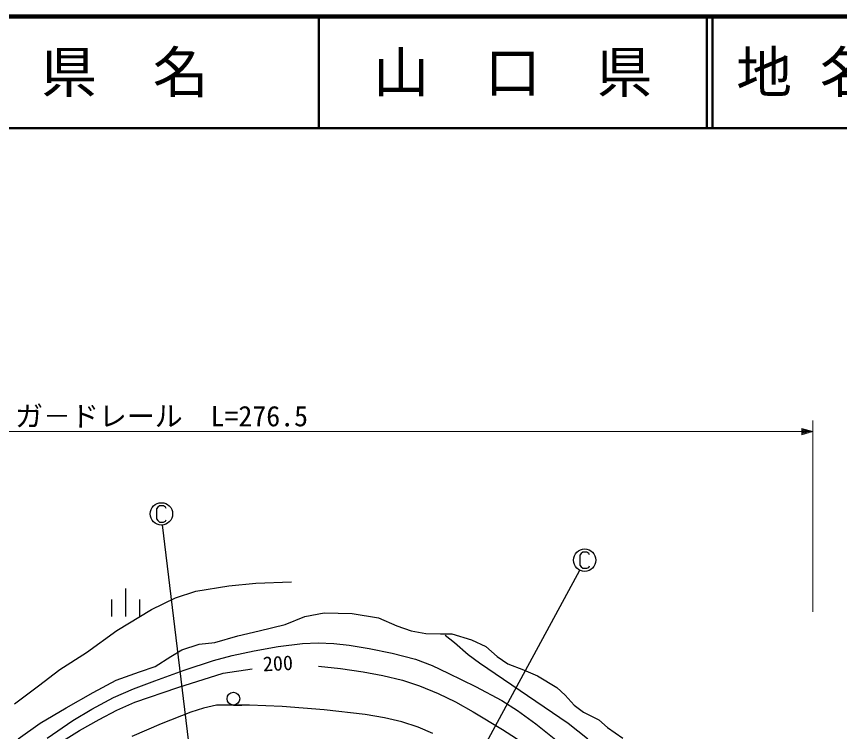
# Model space of a CAD drawing. Units: millimetres, scale not verified. Extents: x 40000 to 680000, y 20000 to 380000.
# Drawn here: x 305921 to 379636, y 315910 to 380000 of the extents above; entities that cross this region are included whole.
import ezdxf
from ezdxf.enums import TextEntityAlignment as Align

# ---------------------------------------------------------------- set-up
doc = ezdxf.new("R2010")
doc.units = ezdxf.units.MM
doc.header["$LTSCALE"] = 1000
for name, color, linetype, lineweight in [('S-BGD', 7, 'Continuous', 25), ('S-BGD-EXST', 7, 'Continuous', 25), ('S-STR-HTXT', 7, 'Continuous', 13), ('S-TTL', 2, 'Continuous', 140), ('S-TTL-LINE', 7, 'Continuous', 50)]:
    doc.layers.add(name, color=color, linetype=linetype, lineweight=lineweight)
doc.layers.add('S-TTL-TXT', color=7, linetype='Continuous')
doc.styles.add('ＭＳ ゴシック', font='')
doc.styles.get('ＭＳ ゴシック').set_extended_font_data('MS Gothic')

msp = doc.modelspace()

# ---------------------------------------------------------------- linework, layer by layer
at = {"layer": 'S-BGD'}
for p, q in [((321982, 328504), (324941, 328959)), ((324941, 328959), (327348, 329212)), ((327348, 329212), (330558, 329313)), ((315690, 328744), (315690, 326227)), ((320177, 327898), (321982, 328504)), ((314441, 327737), (314441, 326227)), ((316939, 327737), (316939, 326227)), ((318020, 326837), (320177, 327898)), ((314911, 324967), (318020, 326837)), ((330001, 325516), (331755, 326215)), ((331755, 326215), (333489, 326543)), ((333489, 326543), (335978, 326502)), ((335978, 326502), (338360, 326112)), ((338360, 326112), (339991, 325392)), ((327655, 324923), (330001, 325516)), ((339991, 325392), (341277, 324940)), ((312203, 322997), (314911, 324967)), ((323698, 323896), (325758, 324492)), ((325758, 324492), (327655, 324923)), ((341277, 324940), (342582, 324694)), ((342582, 324694), (343888, 324673)), ((343888, 324673), (344928, 324673)), ((344928, 324673), (346682, 324139)), ((320740, 323238), (322270, 323731)), ((322270, 323731), (323698, 323896)), ((346682, 324139), (347967, 323543)), ((309795, 321481), (312203, 322997)), ((319740, 322642), (320740, 323238)), ((347967, 323543), (348987, 322638)), ((318333, 321738), (319740, 322642)), ((348987, 322638), (349926, 321981)), ((307890, 320016), (309795, 321481)), ((316946, 321265), (318333, 321738)), ((349926, 321981), (351333, 321426)), ((351333, 321426), (352593, 320895)), ((314865, 320505), (316946, 321265)), ((352593, 320895), (354327, 319867)), ((305733, 318399), (307890, 320016)), ((312792, 319415), (314865, 320505)), ((310364, 318038), (312792, 319415)), ((354327, 319867), (355061, 319168)), ((355061, 319168), (355877, 318285)), ((308039, 316661), (310364, 318038)), ((325348, 318279), (326097, 318279)), ((355877, 318285), (356714, 317647)), ((356714, 317647), (358080, 316969)), ((306081, 315264), (308039, 316661)), ((358080, 316969), (358856, 316271)), ((358856, 316271), (360222, 315325))]:
    msp.add_line(p, q, dxfattribs=at)
for points in [[(380168, 286359), (379388, 287352), (378608, 288523), (373618, 296589), (372096, 298461), (370726, 300324), (369585, 302020), (368259, 303787), (366801, 305511), (365101, 307350), (361882, 310659), (358578, 313901), (357060, 315259), (355343, 316643), (347382, 322037), (346369, 322795), (345159, 323848), (344316, 324528)], [(308670, 315323), (310974, 316897), (312678, 317927), (314619, 318968), (316416, 319743), (318328, 320453), (320955, 321424), (323560, 322275), (325246, 322733), (327200, 323151), (329366, 323525), (331549, 323791), (332934, 323848), (334334, 323800), (335729, 323652), (337501, 323347), (339578, 322934), (341652, 322405), (343137, 321817), (344588, 321133), (347019, 319958), (349382, 318686), (350801, 317785), (352427, 316615), (354667, 314813)], [(304871, 310587), (306621, 312238), (308154, 313593), (309886, 314958), (311554, 316003), (313327, 316987), (314924, 317825), (316537, 318552), (320364, 319854), (324444, 321128), (327043, 321526)], [(332963, 321766), (334951, 321574), (336977, 321272), (338746, 320938), (340485, 320501), (342004, 319995), (343675, 319314), (345241, 318560), (346816, 317685), (349452, 316100), (352039, 314425)], [(343198, 315748), (341904, 316288), (340427, 316789), (338868, 317150), (337162, 317430), (333483, 317847), (329720, 318168), (326783, 318288), (323843, 318287), (322670, 318014), (321531, 317637), (318890, 316607), (316265, 315467)]]:
    msp.add_lwpolyline(points, dxfattribs=at)
msp.add_ellipse((325348, 318853), major_axis=(0, 574), ratio=0.992541, dxfattribs=at)
at = {"layer": 'S-BGD-EXST'}
for p, q in [((318584, 336018), (318464, 335857)), ((318464, 335857), (318464, 334971)), ((318744, 336139), (318584, 336018)), ((319103, 336139), (318744, 336139)), ((319263, 336018), (319103, 336139)), ((319343, 335897), (319263, 336018)), ((318464, 334971), (318584, 334810)), ((318584, 334810), (318744, 334689)), ((318744, 334689), (319103, 334689)), ((319103, 334689), (319263, 334770)), ((319263, 334770), (319343, 334890)), ((318964, 334440), (321442, 313915)), ((356494, 331875), (356374, 331714)), ((356654, 331996), (356494, 331875)), ((357014, 331996), (356654, 331996)), ((357174, 331875), (357014, 331996)), ((357254, 331754), (357174, 331875)), ((356374, 331714), (356374, 330828)), ((356347, 330330), (346592, 312320)), ((356374, 330828), (356494, 330667)), ((356494, 330667), (356654, 330546)), ((356654, 330546), (357014, 330546)), ((357014, 330546), (357174, 330627)), ((357174, 330627), (357254, 330747))]:
    msp.add_line(p, q, dxfattribs=at)
for centre in [(318904, 335414), (356814, 331271)]:
    msp.add_ellipse(centre, major_axis=(0, 1007), ratio=0.992541, dxfattribs=at)
at = {"layer": 'S-STR-HTXT'}
for p, q in [((377250, 343801), (377250, 326627)), ((257793, 342794), (377250, 342794)), ((376250, 342513), (376250, 343076)), ((376250, 343076), (377250, 342794)), ((377250, 342794), (376250, 342513)), ((376290, 342593), (376290, 342996)), ((376290, 342996), (376970, 342794)), ((376970, 342794), (376290, 342593)), ((376330, 342674), (376330, 342915)), ((376330, 342915), (376810, 342794)), ((376810, 342794), (376330, 342674)), ((376370, 342754), (376370, 342835)), ((376370, 342835), (376570, 342794)), ((376570, 342794), (376370, 342754))]:
    msp.add_line(p, q, dxfattribs=at)
at = {"layer": 'S-TTL'}
msp.add_line((680000, 380000), (40000, 380000), dxfattribs=at)
at = {"layer": 'S-TTL-LINE'}
for p, q in [((333000, 380000), (333000, 370000)), ((367750, 380000), (367750, 370000)), ((368250, 380000), (368250, 370000)), ((40000, 370000), (680000, 370000))]:
    msp.add_line(p, q, dxfattribs=at)

# ---------------------------------------------------------------- texts
at = {"layer": 'S-STR-HTXT', "style": 'ＭＳ ゴシック'}
msp.add_text('ガ－ドレール\u3000L=276.5', height=1833, dxfattribs=at).set_placement((305804, 342715), align=Align.BOTTOM_LEFT)
msp.add_text('200', height=1320, rotation=2.821, dxfattribs=at).set_placement((328043, 320906), align=Align.BOTTOM_LEFT)
at = {"layer": 'S-TTL-TXT', "style": 'ＭＳ ゴシック'}
for s, p in [('県\u3000名', (315625, 375000)), ('山\u3000口\u3000県', (350375, 375000))]:
    msp.add_text(s, height=3666, dxfattribs=at).set_placement(p, align=Align.MIDDLE_CENTER)
msp.add_text('地 名', height=3666, dxfattribs=at).set_placement((370380, 375000), align=Align.MIDDLE_LEFT)

doc.saveas('drawing.dxf')
